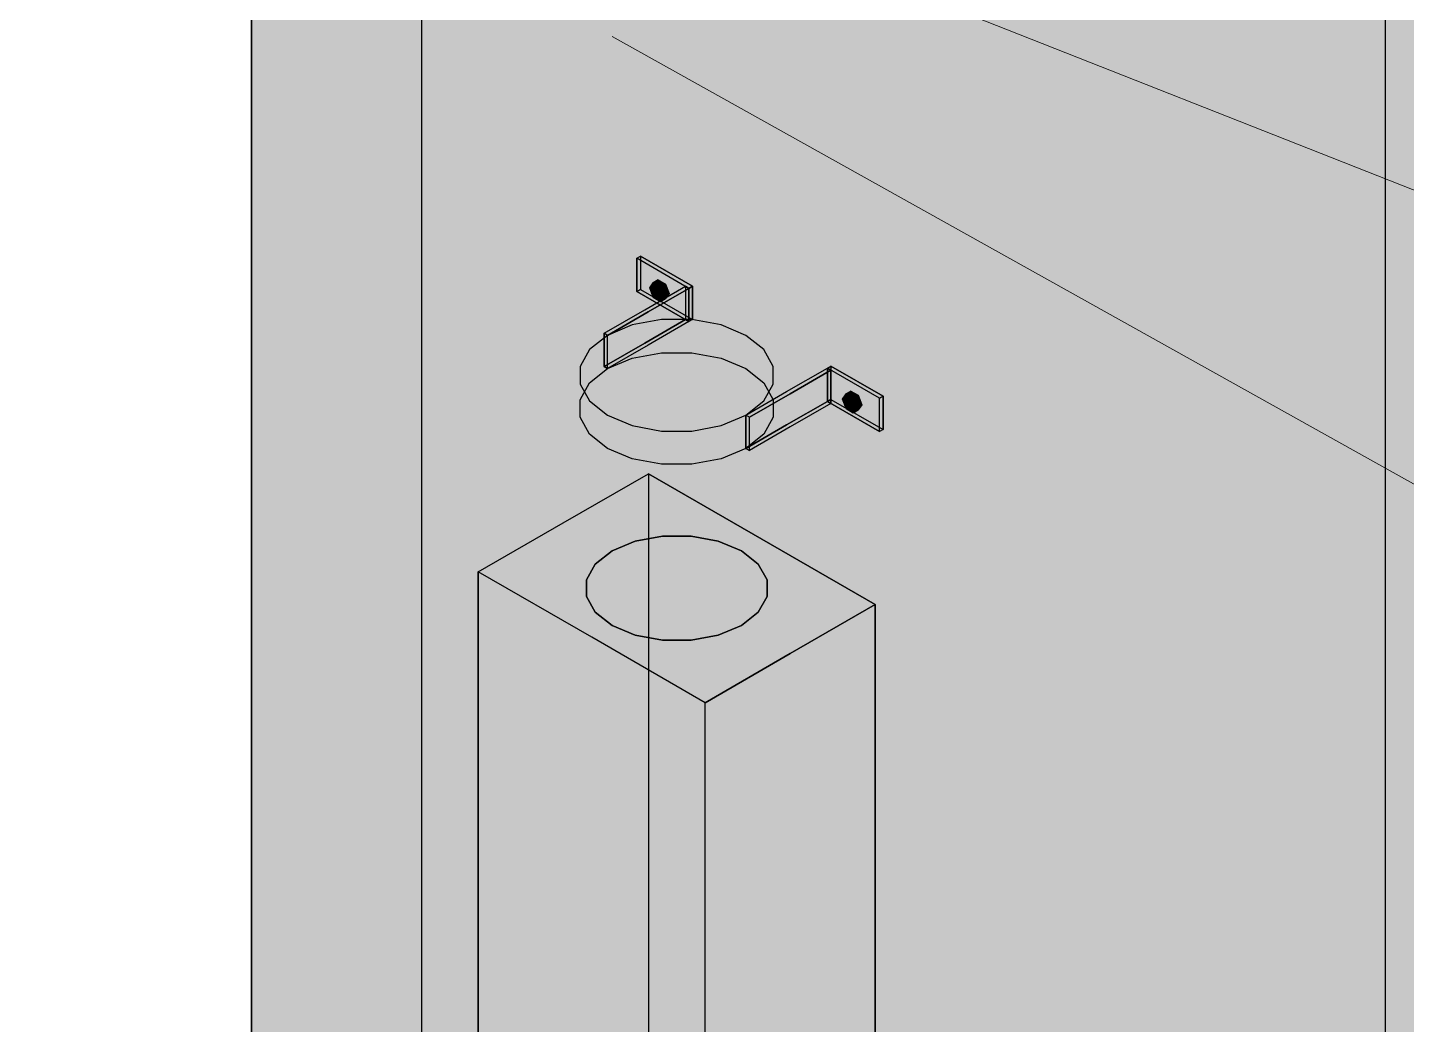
# Model space of a CAD drawing. Header units: metres. Extents: x 0 to 24.2, y -20 to 5.6.
# Drawn here: x 12.664 to 13.717, y -16.071 to -15.309 of the extents above; entities that cross this region are included whole.
import ezdxf

# ---------------------------------------------------------------- set-up
doc = ezdxf.new("R2010")
doc.units = ezdxf.units.M
doc.header["$LTSCALE"] = 0.25
doc.layers.add('ISO-ARISTAS', color=8, linetype='CONTINUOUS')
doc.layers.add('ISO-CONCRETO-SUP', color=254, linetype='CONTINUOUS', true_color=0xe8e8e8)
doc.layers.add('LLAMADAS', color=30, linetype='CONTINUOUS', lineweight=18)

msp = doc.modelspace()

# ---------------------------------------------------------------- linework, layer by layer
at = {"layer": 'ISO-ARISTAS', "color": 250}
for p, q in [((12.9652, -15.2), (12.9652, -15.45)), ((12.9652, -15.2), (12.9652, -15.45)), ((12.8353, -15.525), (12.8353, -15.275)), ((12.8353, -15.275), (12.8353, -15.525)), ((13.7013, -15.525), (13.7013, -15.275)), ((13.7013, -15.525), (13.7013, -15.275)), ((12.9652, -15.45), (12.9652, -15.7)), ((12.9652, -15.45), (12.9652, -15.7)), ((13.1296, -15.4854), (13.1323, -15.4838)), ((13.1296, -15.4854), (13.1323, -15.4838)), ((13.1296, -15.5108), (13.1296, -15.4854)), ((13.1694, -15.5084), (13.1296, -15.4854)), ((13.1296, -15.4854), (13.1296, -15.5108)), ((13.1694, -15.5084), (13.1296, -15.4854)), ((13.1323, -15.4838), (13.1323, -15.5092)), ((13.1722, -15.5068), (13.1323, -15.4838)), ((13.1323, -15.4838), (13.1323, -15.5092)), ((13.1323, -15.4838), (13.1722, -15.5068)), ((13.1323, -15.5092), (13.1296, -15.5108)), ((13.1296, -15.5108), (13.1323, -15.5092)), ((13.1694, -15.5338), (13.1296, -15.5108)), ((13.1296, -15.5108), (13.1694, -15.5338)), ((13.1323, -15.5092), (13.1722, -15.5322)), ((13.1323, -15.5092), (13.1722, -15.5322)), ((13.1356, -15.5248), (13.1667, -15.5068)), ((13.1356, -15.5248), (13.1667, -15.5068)), ((13.1383, -15.5263), (13.1694, -15.5084)), ((13.1694, -15.5084), (13.1383, -15.5263)), ((13.1421, -15.5041), (13.1394, -15.508)), ((13.1394, -15.508), (13.1421, -15.5041)), ((13.1431, -15.5059), (13.1394, -15.508)), ((13.1394, -15.508), (13.1431, -15.5059)), ((13.1394, -15.508), (13.1421, -15.5152)), ((13.1421, -15.5152), (13.1394, -15.508)), ((13.1459, -15.5019), (13.1421, -15.5041)), ((13.1421, -15.5041), (13.1459, -15.5019)), ((13.1421, -15.5041), (13.1477, -15.5073)), ((13.1477, -15.5073), (13.1421, -15.5041)), ((13.1431, -15.5059), (13.1459, -15.5019)), ((13.1431, -15.5059), (13.1459, -15.5019)), ((13.1459, -15.513), (13.1431, -15.5059)), ((13.1459, -15.513), (13.1431, -15.5059)), ((13.1459, -15.5019), (13.1514, -15.5051)), ((13.1459, -15.5019), (13.1514, -15.5051)), ((13.1514, -15.5051), (13.1477, -15.5073)), ((13.1477, -15.5073), (13.1514, -15.5051)), ((13.1477, -15.5073), (13.1505, -15.5144)), ((13.1505, -15.5144), (13.1477, -15.5073)), ((13.1514, -15.5051), (13.1542, -15.5123)), ((13.1514, -15.5051), (13.1542, -15.5123)), ((13.1694, -15.5084), (13.1667, -15.5068)), ((13.1667, -15.5068), (13.1667, -15.5322)), ((13.1667, -15.5068), (13.1667, -15.5322)), ((13.1667, -15.5068), (13.1694, -15.5084)), ((13.1722, -15.5068), (13.1694, -15.5084)), ((13.1694, -15.5084), (13.1722, -15.5068)), ((13.1694, -15.5338), (13.1694, -15.5084)), ((13.1694, -15.5338), (13.1694, -15.5084)), ((13.1694, -15.5338), (13.1694, -15.5084)), ((13.1694, -15.5084), (13.1694, -15.5338)), ((13.1722, -15.5322), (13.1722, -15.5068)), ((13.1722, -15.5068), (13.1722, -15.5322)), ((13.1421, -15.5152), (13.1459, -15.513)), ((13.1459, -15.513), (13.1421, -15.5152)), ((13.1421, -15.5152), (13.1477, -15.5184)), ((13.1477, -15.5184), (13.1421, -15.5152)), ((13.1514, -15.5162), (13.1459, -15.513)), ((13.1514, -15.5162), (13.1459, -15.513)), ((13.1477, -15.5184), (13.1505, -15.5144)), ((13.1505, -15.5144), (13.1477, -15.5184)), ((13.1477, -15.5184), (13.1514, -15.5162)), ((13.1514, -15.5162), (13.1477, -15.5184)), ((13.1505, -15.5144), (13.1542, -15.5123)), ((13.1542, -15.5123), (13.1505, -15.5144)), ((13.1542, -15.5123), (13.1514, -15.5162)), ((13.1542, -15.5123), (13.1514, -15.5162)), ((12.8353, -15.775), (12.8353, -15.525)), ((12.8353, -15.525), (12.8353, -15.775)), ((13.1045, -15.5427), (13.1356, -15.5248)), ((13.1045, -15.5427), (13.1356, -15.5248)), ((13.1072, -15.5443), (13.1383, -15.5263)), ((13.1383, -15.5263), (13.1072, -15.5443)), ((13.1484, -15.5322), (13.1261, -15.5364)), ((13.1356, -15.5502), (13.1667, -15.5322)), ((13.1667, -15.5322), (13.1356, -15.5502)), ((13.1717, -15.5322), (13.1484, -15.5322)), ((13.1667, -15.5322), (13.1694, -15.5338)), ((13.1667, -15.5322), (13.1694, -15.5338)), ((13.1722, -15.5322), (13.1694, -15.5338)), ((13.1722, -15.5322), (13.1694, -15.5338)), ((13.194, -15.5364), (13.1717, -15.5322)), ((13.7013, -15.775), (13.7013, -15.525)), ((13.7013, -15.775), (13.7013, -15.525)), ((13.1045, -15.5681), (13.1045, -15.5427)), ((13.1072, -15.5443), (13.1045, -15.5427)), ((13.1072, -15.5443), (13.1045, -15.5427)), ((13.1045, -15.5427), (13.1045, -15.5681)), ((13.1261, -15.5364), (13.1072, -15.5443)), ((13.1694, -15.5338), (13.1383, -15.5517)), ((13.1694, -15.5338), (13.1383, -15.5517)), ((13.2129, -15.5443), (13.194, -15.5364)), ((13.1072, -15.5443), (13.0935, -15.5552)), ((13.1045, -15.5681), (13.1356, -15.5502)), ((13.1356, -15.5502), (13.1045, -15.5681)), ((13.1072, -15.5697), (13.1072, -15.5443)), ((13.1072, -15.5697), (13.1072, -15.5443)), ((13.1383, -15.5517), (13.1072, -15.5697)), ((13.1383, -15.5517), (13.1072, -15.5697)), ((13.2266, -15.5552), (13.2129, -15.5443)), ((13.0935, -15.5552), (13.0863, -15.5681)), ((13.1072, -15.5697), (13.1261, -15.5618)), ((13.1261, -15.5618), (13.1484, -15.5576)), ((13.1484, -15.5576), (13.1717, -15.5576)), ((13.1717, -15.5576), (13.194, -15.5618)), ((13.194, -15.5618), (13.2129, -15.5697)), ((13.2338, -15.5681), (13.2266, -15.5552)), ((13.0863, -15.5681), (13.0863, -15.5815)), ((13.0935, -15.5806), (13.1072, -15.5697)), ((13.1072, -15.5697), (13.1045, -15.5681)), ((13.1045, -15.5681), (13.1072, -15.5697)), ((13.2129, -15.5697), (13.2266, -15.5806)), ((13.2338, -15.5815), (13.2338, -15.5681)), ((13.244, -15.5873), (13.2751, -15.5694)), ((13.244, -15.5873), (13.2751, -15.5694)), ((13.2467, -15.5889), (13.2778, -15.571)), ((13.2778, -15.571), (13.2467, -15.5889)), ((13.2751, -15.5694), (13.2778, -15.5678)), ((13.2751, -15.5694), (13.2778, -15.5678)), ((13.2751, -15.5948), (13.2751, -15.5694)), ((13.2778, -15.571), (13.2751, -15.5694)), ((13.2751, -15.5694), (13.2751, -15.5948)), ((13.2751, -15.5694), (13.2751, -15.5948)), ((13.3149, -15.5924), (13.2751, -15.5694)), ((13.2751, -15.5694), (13.2751, -15.5948)), ((13.2751, -15.5694), (13.2778, -15.571)), ((13.3149, -15.5924), (13.2751, -15.5694)), ((13.2778, -15.5678), (13.2778, -15.5932)), ((13.3177, -15.5908), (13.2778, -15.5678)), ((13.2778, -15.5678), (13.2778, -15.5932)), ((13.2778, -15.5678), (13.3177, -15.5908)), ((13.2778, -15.5964), (13.2778, -15.571)), ((13.2778, -15.571), (13.2778, -15.5964)), ((13.0863, -15.5935), (13.0935, -15.5806)), ((13.0863, -15.5815), (13.0935, -15.5944)), ((13.2266, -15.5806), (13.2338, -15.5935)), ((13.2266, -15.5944), (13.2338, -15.5815)), ((13.0863, -15.6069), (13.0863, -15.5935)), ((13.0935, -15.5944), (13.1072, -15.6053)), ((13.2129, -15.6053), (13.244, -15.5873)), ((13.2129, -15.6053), (13.244, -15.5873)), ((13.2129, -15.6053), (13.2266, -15.5944)), ((13.2156, -15.6069), (13.2467, -15.5889)), ((13.2467, -15.5889), (13.2156, -15.6069)), ((13.2338, -15.5935), (13.2338, -15.6069)), ((13.244, -15.6127), (13.2751, -15.5948)), ((13.2751, -15.5948), (13.244, -15.6127)), ((13.2778, -15.5964), (13.2467, -15.6143)), ((13.2778, -15.5964), (13.2467, -15.6143)), ((13.2778, -15.5932), (13.2751, -15.5948)), ((13.2751, -15.5948), (13.2778, -15.5932)), ((13.2751, -15.5948), (13.2778, -15.5964)), ((13.2751, -15.5948), (13.2778, -15.5964)), ((13.3149, -15.6178), (13.2751, -15.5948)), ((13.2751, -15.5948), (13.3149, -15.6178)), ((13.2778, -15.5932), (13.3177, -15.6162)), ((13.2778, -15.5932), (13.3177, -15.6162)), ((13.2894, -15.5891), (13.2866, -15.593)), ((13.2866, -15.593), (13.2894, -15.5891)), ((13.2903, -15.5909), (13.2866, -15.593)), ((13.2866, -15.593), (13.2903, -15.5909)), ((13.2866, -15.593), (13.2894, -15.6002)), ((13.2894, -15.6002), (13.2866, -15.593)), ((13.2931, -15.5869), (13.2894, -15.5891)), ((13.2894, -15.5891), (13.2931, -15.5869)), ((13.2894, -15.5891), (13.2949, -15.5923)), ((13.2949, -15.5923), (13.2894, -15.5891)), ((13.2903, -15.5909), (13.2931, -15.5869)), ((13.2903, -15.5909), (13.2931, -15.5869)), ((13.2931, -15.598), (13.2903, -15.5909)), ((13.2931, -15.598), (13.2903, -15.5909)), ((13.2931, -15.5869), (13.2986, -15.5901)), ((13.2931, -15.5869), (13.2986, -15.5901)), ((13.2986, -15.5901), (13.2949, -15.5923)), ((13.2949, -15.5923), (13.2986, -15.5901)), ((13.2949, -15.5923), (13.2977, -15.5994)), ((13.2977, -15.5994), (13.2949, -15.5923)), ((13.2986, -15.5901), (13.3014, -15.5973)), ((13.2986, -15.5901), (13.3014, -15.5973)), ((13.3177, -15.5908), (13.3149, -15.5924)), ((13.3149, -15.5924), (13.3177, -15.5908)), ((13.3149, -15.6178), (13.3149, -15.5924)), ((13.3149, -15.6178), (13.3149, -15.5924)), ((13.3177, -15.6162), (13.3177, -15.5908)), ((13.3177, -15.5908), (13.3177, -15.6162)), ((13.0935, -15.6198), (13.0863, -15.6069)), ((13.1072, -15.6053), (13.1261, -15.6132)), ((13.194, -15.6132), (13.2129, -15.6053)), ((13.2129, -15.6307), (13.2129, -15.6053)), ((13.2156, -15.6069), (13.2129, -15.6053)), ((13.2156, -15.6069), (13.2129, -15.6053)), ((13.2129, -15.6053), (13.2129, -15.6307)), ((13.2156, -15.6323), (13.2156, -15.6069)), ((13.2156, -15.6323), (13.2156, -15.6069)), ((13.2338, -15.6069), (13.2266, -15.6198)), ((13.2894, -15.6002), (13.2931, -15.598)), ((13.2931, -15.598), (13.2894, -15.6002)), ((13.2894, -15.6002), (13.2949, -15.6034)), ((13.2949, -15.6034), (13.2894, -15.6002)), ((13.2986, -15.6012), (13.2931, -15.598)), ((13.2986, -15.6012), (13.2931, -15.598)), ((13.2949, -15.6034), (13.2977, -15.5994)), ((13.2977, -15.5994), (13.2949, -15.6034)), ((13.2949, -15.6034), (13.2986, -15.6012)), ((13.2986, -15.6012), (13.2949, -15.6034)), ((13.2977, -15.5994), (13.3014, -15.5973)), ((13.3014, -15.5973), (13.2977, -15.5994)), ((13.3014, -15.5973), (13.2986, -15.6012)), ((13.3014, -15.5973), (13.2986, -15.6012)), ((13.1261, -15.6132), (13.1484, -15.6174)), ((13.1484, -15.6174), (13.1717, -15.6174)), ((13.1717, -15.6174), (13.194, -15.6132)), ((13.2129, -15.6307), (13.244, -15.6127)), ((13.244, -15.6127), (13.2129, -15.6307)), ((13.2467, -15.6143), (13.2156, -15.6323)), ((13.2467, -15.6143), (13.2156, -15.6323)), ((13.3177, -15.6162), (13.3149, -15.6178)), ((13.3177, -15.6162), (13.3149, -15.6178)), ((13.1072, -15.6307), (13.0935, -15.6198)), ((13.2266, -15.6198), (13.2129, -15.6307)), ((13.1261, -15.6386), (13.1072, -15.6307)), ((13.1484, -15.6428), (13.1261, -15.6386)), ((13.194, -15.6386), (13.1717, -15.6428)), ((13.2129, -15.6307), (13.194, -15.6386)), ((13.2156, -15.6323), (13.2129, -15.6307)), ((13.2129, -15.6307), (13.2156, -15.6323)), ((13.1717, -15.6428), (13.1484, -15.6428)), ((13.0734, -15.6875), (13.1384, -15.65)), ((13.0734, -15.6875), (13.1384, -15.65)), ((13.1384, -15.65), (13.1384, -15.7682)), ((13.225, -15.7), (13.1384, -15.65)), ((13.1384, -15.65), (13.1384, -15.7682)), ((13.1384, -15.65), (13.225, -15.7)), ((13.0085, -15.725), (13.0734, -15.6875)), ((13.0085, -15.725), (13.0734, -15.6875)), ((12.9652, -15.7), (12.9652, -15.95)), ((12.9652, -15.7), (12.9652, -15.95)), ((13.1284, -15.7016), (13.1107, -15.709)), ((13.1284, -15.7016), (13.1107, -15.709)), ((13.1284, -15.7016), (13.1107, -15.709)), ((13.1107, -15.709), (13.1284, -15.7016)), ((13.1491, -15.6977), (13.1284, -15.7016)), ((13.1491, -15.6977), (13.1284, -15.7016)), ((13.1491, -15.6977), (13.1284, -15.7016)), ((13.1284, -15.7016), (13.1491, -15.6977)), ((13.171, -15.6977), (13.1491, -15.6977)), ((13.171, -15.6977), (13.1491, -15.6977)), ((13.171, -15.6977), (13.1491, -15.6977)), ((13.1491, -15.6977), (13.171, -15.6977)), ((13.1917, -15.7016), (13.171, -15.6977)), ((13.1917, -15.7016), (13.171, -15.6977)), ((13.1917, -15.7016), (13.171, -15.6977)), ((13.171, -15.6977), (13.1917, -15.7016)), ((13.2094, -15.709), (13.1917, -15.7016)), ((13.2094, -15.709), (13.1917, -15.7016)), ((13.2094, -15.709), (13.1917, -15.7016)), ((13.1917, -15.7016), (13.2094, -15.709)), ((13.3116, -15.75), (13.225, -15.7)), ((13.225, -15.7), (13.3116, -15.75)), ((13.1107, -15.709), (13.0978, -15.7192)), ((13.1107, -15.709), (13.0978, -15.7192)), ((13.1107, -15.709), (13.0978, -15.7192)), ((13.0978, -15.7192), (13.1107, -15.709)), ((13.2222, -15.7192), (13.2094, -15.709)), ((13.2222, -15.7192), (13.2094, -15.709)), ((13.2222, -15.7192), (13.2094, -15.709)), ((13.2094, -15.709), (13.2222, -15.7192)), ((13.0978, -15.7192), (13.0911, -15.7312)), ((13.0978, -15.7192), (13.0911, -15.7312)), ((13.0978, -15.7192), (13.0911, -15.7312)), ((13.0911, -15.7312), (13.0978, -15.7192)), ((13.229, -15.7312), (13.2222, -15.7192)), ((13.229, -15.7312), (13.2222, -15.7192)), ((13.229, -15.7312), (13.2222, -15.7192)), ((13.2222, -15.7192), (13.229, -15.7312)), ((13.0085, -15.8432), (13.0085, -15.725)), ((13.0951, -15.775), (13.0085, -15.725)), ((13.0085, -15.725), (13.0085, -15.8432)), ((13.0951, -15.775), (13.0085, -15.725)), ((13.0911, -15.7312), (13.0911, -15.7438)), ((13.0911, -15.7312), (13.0911, -15.7438)), ((13.0911, -15.7312), (13.0911, -15.7438)), ((13.0911, -15.7438), (13.0911, -15.7312)), ((13.229, -15.7438), (13.229, -15.7312)), ((13.229, -15.7438), (13.229, -15.7312)), ((13.229, -15.7438), (13.229, -15.7312)), ((13.229, -15.7312), (13.229, -15.7438)), ((13.0911, -15.7438), (13.0978, -15.7558)), ((13.0911, -15.7438), (13.0978, -15.7558)), ((13.0911, -15.7438), (13.0978, -15.7558)), ((13.0978, -15.7558), (13.0911, -15.7438)), ((13.2222, -15.7558), (13.229, -15.7438)), ((13.2222, -15.7558), (13.229, -15.7438)), ((13.2222, -15.7558), (13.229, -15.7438)), ((13.229, -15.7438), (13.2222, -15.7558)), ((13.2467, -15.7875), (13.3116, -15.75)), ((13.3116, -15.75), (13.2467, -15.7875)), ((13.3116, -15.8682), (13.3116, -15.75)), ((13.3116, -15.75), (13.3116, -15.8682)), ((13.0978, -15.7558), (13.1107, -15.766)), ((13.0978, -15.7558), (13.1107, -15.766)), ((13.0978, -15.7558), (13.1107, -15.766)), ((13.1107, -15.766), (13.0978, -15.7558)), ((13.2094, -15.766), (13.2222, -15.7558)), ((13.2094, -15.766), (13.2222, -15.7558)), ((13.2094, -15.766), (13.2222, -15.7558)), ((13.2222, -15.7558), (13.2094, -15.766)), ((12.8353, -16.025), (12.8353, -15.775)), ((12.8353, -15.775), (12.8353, -16.025)), ((13.1817, -15.825), (13.0951, -15.775)), ((13.1817, -15.825), (13.0951, -15.775)), ((13.1107, -15.766), (13.1284, -15.7734)), ((13.1107, -15.766), (13.1284, -15.7734)), ((13.1107, -15.766), (13.1284, -15.7734)), ((13.1284, -15.7734), (13.1107, -15.766)), ((13.1284, -15.7734), (13.1491, -15.7773)), ((13.1284, -15.7734), (13.1491, -15.7773)), ((13.1284, -15.7734), (13.1491, -15.7773)), ((13.1491, -15.7773), (13.1284, -15.7734)), ((13.1384, -15.7682), (13.1384, -15.8864)), ((13.1384, -15.7682), (13.1384, -15.8864)), ((13.171, -15.7773), (13.1917, -15.7734)), ((13.171, -15.7773), (13.1917, -15.7734)), ((13.171, -15.7773), (13.1917, -15.7734)), ((13.1917, -15.7734), (13.171, -15.7773)), ((13.1917, -15.7734), (13.2094, -15.766)), ((13.1917, -15.7734), (13.2094, -15.766)), ((13.1917, -15.7734), (13.2094, -15.766)), ((13.2094, -15.766), (13.1917, -15.7734)), ((13.7013, -16.025), (13.7013, -15.775)), ((13.7013, -16.025), (13.7013, -15.775)), ((13.1491, -15.7773), (13.171, -15.7773)), ((13.1491, -15.7773), (13.171, -15.7773)), ((13.1491, -15.7773), (13.171, -15.7773)), ((13.171, -15.7773), (13.1491, -15.7773)), ((13.1817, -15.825), (13.2467, -15.7875)), ((13.2467, -15.7875), (13.1817, -15.825)), ((13.1817, -15.9432), (13.1817, -15.825)), ((13.1817, -15.9432), (13.1817, -15.825)), ((13.0085, -15.9614), (13.0085, -15.8432)), ((13.0085, -15.8432), (13.0085, -15.9614)), ((13.3116, -15.9864), (13.3116, -15.8682)), ((13.3116, -15.8682), (13.3116, -15.9864)), ((13.1384, -15.8864), (13.1384, -16.0045)), ((13.1384, -15.8864), (13.1384, -16.0045)), ((13.1817, -16.0614), (13.1817, -15.9432)), ((13.1817, -16.0614), (13.1817, -15.9432)), ((12.9652, -15.95), (12.9652, -16.2)), ((12.9652, -15.95), (12.9652, -16.2)), ((13.0085, -16.0795), (13.0085, -15.9614)), ((13.0085, -15.9614), (13.0085, -16.0795)), ((13.3116, -16.1045), (13.3116, -15.9864)), ((13.3116, -15.9864), (13.3116, -16.1045)), ((13.1384, -16.0045), (13.1384, -16.1227)), ((13.1384, -16.0045), (13.1384, -16.1227)), ((12.8353, -16.275), (12.8353, -16.025)), ((12.8353, -16.025), (12.8353, -16.275)), ((13.7013, -16.275), (13.7013, -16.025)), ((13.7013, -16.275), (13.7013, -16.025)), ((13.1817, -16.1795), (13.1817, -16.0614)), ((13.1817, -16.1795), (13.1817, -16.0614))]:
    msp.add_line(p, q, dxfattribs=at)
at = {"layer": 'ISO-CONCRETO-SUP', "true_color": 0xbcb7ad}
for points in [[(12.9652, -15.2), (13.1817, -15.325), (12.9652, -14.95), (13.1817, -15.075)], [(13.3982, -15.2), (13.6147, -15.325), (13.3982, -14.95), (13.6147, -15.075)], [(12.8353, -15.275), (13.0518, -15.4), (12.8353, -15.025), (13.0518, -15.15)], [(13.2683, -15.275), (13.4848, -15.4), (13.2683, -15.025), (13.4848, -15.15)], [(13.1817, -15.325), (13.3982, -15.45), (13.1817, -15.075), (13.3982, -15.2)], [(13.6147, -15.325), (13.8312, -15.45), (13.6147, -15.075), (13.8312, -15.2)], [(13.0518, -15.4), (13.2683, -15.525), (13.0518, -15.15), (13.2683, -15.275)], [(13.4848, -15.4), (13.7013, -15.525), (13.4848, -15.15), (13.7013, -15.275)], [(12.9652, -15.45), (13.1817, -15.575), (12.9652, -15.2), (13.1817, -15.325)], [(13.3982, -15.45), (13.6147, -15.575), (13.3982, -15.2), (13.6147, -15.325)], [(12.8353, -15.525), (13.0518, -15.65), (12.8353, -15.275), (13.0518, -15.4)], [(13.2683, -15.525), (13.4848, -15.65), (13.2683, -15.275), (13.4848, -15.4)], [(13.1817, -15.575), (13.3982, -15.7), (13.1817, -15.325), (13.3982, -15.45)], [(13.6147, -15.575), (13.8312, -15.7), (13.6147, -15.325), (13.8312, -15.45)], [(13.0518, -15.65), (13.2683, -15.775), (13.0518, -15.4), (13.2683, -15.525)], [(13.4848, -15.65), (13.7013, -15.775), (13.4848, -15.4), (13.7013, -15.525)], [(12.9652, -15.7), (13.1817, -15.825), (12.9652, -15.45), (13.1817, -15.575)], [(13.3982, -15.7), (13.6147, -15.825), (13.3982, -15.45), (13.6147, -15.575)], [(12.8353, -15.775), (13.0518, -15.9), (12.8353, -15.525), (13.0518, -15.65)], [(13.2683, -15.775), (13.4848, -15.9), (13.2683, -15.525), (13.4848, -15.65)], [(13.1817, -15.825), (13.3982, -15.95), (13.1817, -15.575), (13.3982, -15.7)], [(13.6147, -15.825), (13.8312, -15.95), (13.6147, -15.575), (13.8312, -15.7)], [(13.0518, -15.9), (13.2683, -16.025), (13.0518, -15.65), (13.2683, -15.775)], [(13.4848, -15.9), (13.7013, -16.025), (13.4848, -15.65), (13.7013, -15.775)], [(12.9652, -15.95), (13.1817, -16.075), (12.9652, -15.7), (13.1817, -15.825)], [(13.3982, -15.95), (13.6147, -16.075), (13.3982, -15.7), (13.6147, -15.825)], [(12.8353, -16.025), (13.0518, -16.15), (12.8353, -15.775), (13.0518, -15.9)], [(13.2683, -16.025), (13.4848, -16.15), (13.2683, -15.775), (13.4848, -15.9)], [(13.1817, -16.075), (13.3982, -16.2), (13.1817, -15.825), (13.3982, -15.95)], [(13.6147, -16.075), (13.8312, -16.2), (13.6147, -15.825), (13.8312, -15.95)], [(13.0518, -16.15), (13.2683, -16.275), (13.0518, -15.9), (13.2683, -16.025)], [(13.4848, -16.15), (13.7013, -16.275), (13.4848, -15.9), (13.7013, -16.025)], [(12.9652, -16.2), (13.1817, -16.325), (12.9652, -15.95), (13.1817, -16.075)], [(13.3982, -16.2), (13.6147, -16.325), (13.3982, -15.95), (13.6147, -16.075)], [(12.8353, -16.275), (13.0518, -16.4), (12.8353, -16.025), (13.0518, -16.15)], [(13.2683, -16.275), (13.4848, -16.4), (13.2683, -16.025), (13.4848, -16.15)]]:
    msp.add_solid(points, dxfattribs=at)
at = {"layer": 'ISO-CONCRETO-SUP', "true_color": 0xa8a49b}
for points in [[(12.9652, -15.45), (12.8353, -15.525), (12.9652, -15.2), (12.8353, -15.275)], [(13.8312, -15.45), (13.7013, -15.525), (13.8312, -15.2), (13.7013, -15.275)], [(12.9652, -15.7), (12.8353, -15.775), (12.9652, -15.45), (12.8353, -15.525)], [(13.8312, -15.7), (13.7013, -15.775), (13.8312, -15.45), (13.7013, -15.525)], [(12.9652, -15.95), (12.8353, -16.025), (12.9652, -15.7), (12.8353, -15.775)], [(13.8312, -15.95), (13.7013, -16.025), (13.8312, -15.7), (13.7013, -15.775)], [(12.9652, -16.2), (12.8353, -16.275), (12.9652, -15.95), (12.8353, -16.025)], [(13.8312, -16.2), (13.7013, -16.275), (13.8312, -15.95), (13.7013, -16.025)]]:
    msp.add_solid(points, dxfattribs=at)
at = {"layer": 'ISO-CONCRETO-SUP', "true_color": 0x88a2bb}
for points in [[(13.1284, -15.2266), (13.1107, -15.234), (13.1284, -15.3216), (13.1107, -15.329)], [(13.1917, -15.2984), (13.2094, -15.291), (13.1917, -15.3934), (13.2094, -15.386)], [(13.1284, -15.3216), (13.1107, -15.329), (13.1284, -15.4166), (13.1107, -15.424)], [(13.1917, -15.3934), (13.2094, -15.386), (13.1917, -15.4884), (13.2094, -15.481)], [(13.1284, -15.4166), (13.1107, -15.424), (13.1284, -15.5116), (13.1107, -15.519)], [(13.1917, -15.4884), (13.2094, -15.481), (13.1917, -15.5834), (13.2094, -15.576)], [(13.1284, -15.5116), (13.1107, -15.519), (13.1284, -15.6066), (13.1107, -15.614)], [(13.1917, -15.5834), (13.2094, -15.576), (13.1917, -15.6784), (13.2094, -15.671)], [(13.1284, -15.6066), (13.1107, -15.614), (13.1284, -15.7016), (13.1107, -15.709)], [(13.1917, -15.6784), (13.2094, -15.671), (13.1917, -15.7734), (13.2094, -15.766)], [(13.1284, -15.7016), (13.1107, -15.709), (13.1284, -15.798), (13.1107, -15.8054)], [(13.1917, -15.7734), (13.2094, -15.766), (13.1917, -15.8698), (13.2094, -15.8624)], [(13.1284, -15.798), (13.1107, -15.8054), (13.1284, -15.8944), (13.1107, -15.9019)], [(13.1917, -15.8698), (13.2094, -15.8624), (13.1917, -15.9663), (13.2094, -15.9589)], [(13.1284, -15.8944), (13.1107, -15.9019), (13.1284, -15.9909), (13.1107, -15.9983)], [(13.1917, -15.9663), (13.2094, -15.9589), (13.1917, -16.0627), (13.2094, -16.0553)], [(13.1284, -15.9909), (13.1107, -15.9983), (13.1284, -16.0873), (13.1107, -16.0947)], [(13.1917, -16.0627), (13.2094, -16.0553), (13.1917, -16.1591), (13.2094, -16.1517)]]:
    msp.add_solid(points, dxfattribs=at)
at = {"layer": 'ISO-CONCRETO-SUP', "true_color": 0x92aec8}
for points in [[(13.1491, -15.2227), (13.1284, -15.2266), (13.1491, -15.3177), (13.1284, -15.3216)], [(13.171, -15.3023), (13.1917, -15.2984), (13.171, -15.3973), (13.1917, -15.3934)], [(13.1491, -15.3177), (13.1284, -15.3216), (13.1491, -15.4127), (13.1284, -15.4166)], [(13.171, -15.3973), (13.1917, -15.3934), (13.171, -15.4923), (13.1917, -15.4884)], [(13.1491, -15.4127), (13.1284, -15.4166), (13.1491, -15.5077), (13.1284, -15.5116)], [(13.171, -15.4923), (13.1917, -15.4884), (13.171, -15.5873), (13.1917, -15.5834)], [(13.1491, -15.5077), (13.1284, -15.5116), (13.1491, -15.6027), (13.1284, -15.6066)], [(13.171, -15.5873), (13.1917, -15.5834), (13.171, -15.6823), (13.1917, -15.6784)], [(13.1491, -15.6027), (13.1284, -15.6066), (13.1491, -15.6977), (13.1284, -15.7016)], [(13.171, -15.6823), (13.1917, -15.6784), (13.171, -15.7773), (13.1917, -15.7734)], [(13.1491, -15.6977), (13.1284, -15.7016), (13.1491, -15.7941), (13.1284, -15.798)], [(13.171, -15.7773), (13.1917, -15.7734), (13.171, -15.8737), (13.1917, -15.8698)], [(13.1491, -15.7941), (13.1284, -15.798), (13.1491, -15.8905), (13.1284, -15.8944)], [(13.171, -15.8737), (13.1917, -15.8698), (13.171, -15.9702), (13.1917, -15.9663)], [(13.1491, -15.8905), (13.1284, -15.8944), (13.1491, -15.987), (13.1284, -15.9909)], [(13.171, -15.9702), (13.1917, -15.9663), (13.171, -16.0666), (13.1917, -16.0627)], [(13.1491, -15.987), (13.1284, -15.9909), (13.1491, -16.0834), (13.1284, -16.0873)], [(13.171, -16.0666), (13.1917, -16.0627), (13.171, -16.163), (13.1917, -16.1591)]]:
    msp.add_solid(points, dxfattribs=at)
at = {"layer": 'ISO-CONCRETO-SUP', "true_color": 0x98b5d0}
for points in [[(13.171, -15.2227), (13.1491, -15.2227), (13.171, -15.3177), (13.1491, -15.3177)], [(13.1491, -15.3023), (13.171, -15.3023), (13.1491, -15.3973), (13.171, -15.3973)], [(13.171, -15.3177), (13.1491, -15.3177), (13.171, -15.4127), (13.1491, -15.4127)], [(13.1491, -15.3973), (13.171, -15.3973), (13.1491, -15.4923), (13.171, -15.4923)], [(13.171, -15.4127), (13.1491, -15.4127), (13.171, -15.5077), (13.1491, -15.5077)], [(13.1491, -15.4923), (13.171, -15.4923), (13.1491, -15.5873), (13.171, -15.5873)], [(13.171, -15.5077), (13.1491, -15.5077), (13.171, -15.6027), (13.1491, -15.6027)], [(13.1491, -15.5873), (13.171, -15.5873), (13.1491, -15.6823), (13.171, -15.6823)], [(13.171, -15.6027), (13.1491, -15.6027), (13.171, -15.6977), (13.1491, -15.6977)], [(13.1491, -15.6823), (13.171, -15.6823), (13.1491, -15.7773), (13.171, -15.7773)], [(13.171, -15.6977), (13.1491, -15.6977), (13.171, -15.7941), (13.1491, -15.7941)], [(13.1491, -15.7773), (13.171, -15.7773), (13.1491, -15.8737), (13.171, -15.8737)], [(13.171, -15.7941), (13.1491, -15.7941), (13.171, -15.8905), (13.1491, -15.8905)], [(13.1491, -15.8737), (13.171, -15.8737), (13.1491, -15.9702), (13.171, -15.9702)], [(13.171, -15.8905), (13.1491, -15.8905), (13.171, -15.987), (13.1491, -15.987)], [(13.1491, -15.9702), (13.171, -15.9702), (13.1491, -16.0666), (13.171, -16.0666)], [(13.171, -15.987), (13.1491, -15.987), (13.171, -16.0834), (13.1491, -16.0834)], [(13.1491, -16.0666), (13.171, -16.0666), (13.1491, -16.163), (13.171, -16.163)]]:
    msp.add_solid(points, dxfattribs=at)
at = {"layer": 'ISO-CONCRETO-SUP', "true_color": 0x99b6d1}
for points in [[(13.1917, -15.2266), (13.171, -15.2227), (13.1917, -15.3216), (13.171, -15.3177)], [(13.1284, -15.2984), (13.1491, -15.3023), (13.1284, -15.3934), (13.1491, -15.3973)], [(13.1917, -15.3216), (13.171, -15.3177), (13.1917, -15.4166), (13.171, -15.4127)], [(13.1284, -15.3934), (13.1491, -15.3973), (13.1284, -15.4884), (13.1491, -15.4923)], [(13.1917, -15.4166), (13.171, -15.4127), (13.1917, -15.5116), (13.171, -15.5077)], [(13.1284, -15.4884), (13.1491, -15.4923), (13.1284, -15.5834), (13.1491, -15.5873)], [(13.1917, -15.5116), (13.171, -15.5077), (13.1917, -15.6066), (13.171, -15.6027)], [(13.1284, -15.5834), (13.1491, -15.5873), (13.1284, -15.6784), (13.1491, -15.6823)], [(13.1917, -15.6066), (13.171, -15.6027), (13.1917, -15.7016), (13.171, -15.6977)], [(13.1284, -15.6784), (13.1491, -15.6823), (13.1284, -15.7734), (13.1491, -15.7773)], [(13.1917, -15.7016), (13.171, -15.6977), (13.1917, -15.798), (13.171, -15.7941)], [(13.1284, -15.7734), (13.1491, -15.7773), (13.1284, -15.8698), (13.1491, -15.8737)], [(13.1917, -15.798), (13.171, -15.7941), (13.1917, -15.8944), (13.171, -15.8905)], [(13.1284, -15.8698), (13.1491, -15.8737), (13.1284, -15.9663), (13.1491, -15.9702)], [(13.1917, -15.8944), (13.171, -15.8905), (13.1917, -15.9909), (13.171, -15.987)], [(13.1284, -15.9663), (13.1491, -15.9702), (13.1284, -16.0627), (13.1491, -16.0666)], [(13.1917, -15.9909), (13.171, -15.987), (13.1917, -16.0873), (13.171, -16.0834)], [(13.1284, -16.0627), (13.1491, -16.0666), (13.1284, -16.1591), (13.1491, -16.163)]]:
    msp.add_solid(points, dxfattribs=at)
at = {"layer": 'ISO-CONCRETO-SUP', "true_color": 0x95b1cc}
for points in [[(13.2094, -15.234), (13.1917, -15.2266), (13.2094, -15.329), (13.1917, -15.3216)], [(13.1107, -15.291), (13.1284, -15.2984), (13.1107, -15.386), (13.1284, -15.3934)], [(13.2094, -15.329), (13.1917, -15.3216), (13.2094, -15.424), (13.1917, -15.4166)], [(13.1107, -15.386), (13.1284, -15.3934), (13.1107, -15.481), (13.1284, -15.4884)], [(13.2094, -15.424), (13.1917, -15.4166), (13.2094, -15.519), (13.1917, -15.5116)], [(13.1107, -15.481), (13.1284, -15.4884), (13.1107, -15.576), (13.1284, -15.5834)], [(13.2094, -15.519), (13.1917, -15.5116), (13.2094, -15.614), (13.1917, -15.6066)], [(13.1107, -15.576), (13.1284, -15.5834), (13.1107, -15.671), (13.1284, -15.6784)], [(13.2094, -15.614), (13.1917, -15.6066), (13.2094, -15.709), (13.1917, -15.7016)], [(13.1107, -15.671), (13.1284, -15.6784), (13.1107, -15.766), (13.1284, -15.7734)], [(13.2094, -15.709), (13.1917, -15.7016), (13.2094, -15.8054), (13.1917, -15.798)], [(13.1107, -15.766), (13.1284, -15.7734), (13.1107, -15.8624), (13.1284, -15.8698)], [(13.2094, -15.8054), (13.1917, -15.798), (13.2094, -15.9019), (13.1917, -15.8944)], [(13.1107, -15.8624), (13.1284, -15.8698), (13.1107, -15.9589), (13.1284, -15.9663)], [(13.2094, -15.9019), (13.1917, -15.8944), (13.2094, -15.9983), (13.1917, -15.9909)], [(13.1107, -15.9589), (13.1284, -15.9663), (13.1107, -16.0553), (13.1284, -16.0627)], [(13.2094, -15.9983), (13.1917, -15.9909), (13.2094, -16.0947), (13.1917, -16.0873)], [(13.1107, -16.0553), (13.1284, -16.0627), (13.1107, -16.1517), (13.1284, -16.1591)]]:
    msp.add_solid(points, dxfattribs=at)
at = {"layer": 'ISO-CONCRETO-SUP', "true_color": 0x7c93a9}
for points in [[(13.1107, -15.234), (13.0978, -15.2442), (13.1107, -15.329), (13.0978, -15.3392)], [(13.2094, -15.291), (13.2222, -15.2808), (13.2094, -15.386), (13.2222, -15.3758)], [(13.1107, -15.329), (13.0978, -15.3392), (13.1107, -15.424), (13.0978, -15.4342)], [(13.2094, -15.386), (13.2222, -15.3758), (13.2094, -15.481), (13.2222, -15.4708)], [(13.1107, -15.424), (13.0978, -15.4342), (13.1107, -15.519), (13.0978, -15.5292)], [(13.2094, -15.481), (13.2222, -15.4708), (13.2094, -15.576), (13.2222, -15.5658)], [(13.1107, -15.519), (13.0978, -15.5292), (13.1107, -15.614), (13.0978, -15.6242)], [(13.2094, -15.576), (13.2222, -15.5658), (13.2094, -15.671), (13.2222, -15.6608)], [(13.1107, -15.614), (13.0978, -15.6242), (13.1107, -15.709), (13.0978, -15.7192)], [(13.2094, -15.671), (13.2222, -15.6608), (13.2094, -15.766), (13.2222, -15.7558)], [(13.1107, -15.709), (13.0978, -15.7192), (13.1107, -15.8054), (13.0978, -15.8156)], [(13.2094, -15.766), (13.2222, -15.7558), (13.2094, -15.8624), (13.2222, -15.8522)], [(13.1107, -15.8054), (13.0978, -15.8156), (13.1107, -15.9019), (13.0978, -15.9121)], [(13.2094, -15.8624), (13.2222, -15.8522), (13.2094, -15.9589), (13.2222, -15.9487)], [(13.1107, -15.9019), (13.0978, -15.9121), (13.1107, -15.9983), (13.0978, -16.0085)], [(13.2094, -15.9589), (13.2222, -15.9487), (13.2094, -16.0553), (13.2222, -16.0451)], [(13.1107, -15.9983), (13.0978, -16.0085), (13.1107, -16.0947), (13.0978, -16.1049)], [(13.2094, -16.0553), (13.2222, -16.0451), (13.2094, -16.1517), (13.2222, -16.1415)]]:
    msp.add_solid(points, dxfattribs=at)
at = {"layer": 'ISO-CONCRETO-SUP', "true_color": 0x8da7c1}
for points in [[(13.2222, -15.2442), (13.2094, -15.234), (13.2222, -15.3392), (13.2094, -15.329)], [(13.0978, -15.2808), (13.1107, -15.291), (13.0978, -15.3758), (13.1107, -15.386)], [(13.2222, -15.3392), (13.2094, -15.329), (13.2222, -15.4342), (13.2094, -15.424)], [(13.0978, -15.3758), (13.1107, -15.386), (13.0978, -15.4708), (13.1107, -15.481)], [(13.2222, -15.4342), (13.2094, -15.424), (13.2222, -15.5292), (13.2094, -15.519)], [(13.0978, -15.4708), (13.1107, -15.481), (13.0978, -15.5658), (13.1107, -15.576)], [(13.2222, -15.5292), (13.2094, -15.519), (13.2222, -15.6242), (13.2094, -15.614)], [(13.0978, -15.5658), (13.1107, -15.576), (13.0978, -15.6608), (13.1107, -15.671)], [(13.2222, -15.6242), (13.2094, -15.614), (13.2222, -15.7192), (13.2094, -15.709)], [(13.0978, -15.6608), (13.1107, -15.671), (13.0978, -15.7558), (13.1107, -15.766)], [(13.2222, -15.7192), (13.2094, -15.709), (13.2222, -15.8156), (13.2094, -15.8054)], [(13.0978, -15.7558), (13.1107, -15.766), (13.0978, -15.8522), (13.1107, -15.8624)], [(13.2222, -15.8156), (13.2094, -15.8054), (13.2222, -15.9121), (13.2094, -15.9019)], [(13.0978, -15.8522), (13.1107, -15.8624), (13.0978, -15.9487), (13.1107, -15.9589)], [(13.2222, -15.9121), (13.2094, -15.9019), (13.2222, -16.0085), (13.2094, -15.9983)], [(13.0978, -15.9487), (13.1107, -15.9589), (13.0978, -16.0451), (13.1107, -16.0553)], [(13.2222, -16.0085), (13.2094, -15.9983), (13.2222, -16.1049), (13.2094, -16.0947)], [(13.0978, -16.0451), (13.1107, -16.0553), (13.0978, -16.1415), (13.1107, -16.1517)]]:
    msp.add_solid(points, dxfattribs=at)
at = {"layer": 'ISO-CONCRETO-SUP', "true_color": 0x6d8195}
for points in [[(13.0978, -15.2442), (13.0911, -15.2562), (13.0978, -15.3392), (13.0911, -15.3512)], [(13.2222, -15.2808), (13.229, -15.2688), (13.2222, -15.3758), (13.229, -15.3638)], [(13.0978, -15.3392), (13.0911, -15.3512), (13.0978, -15.4342), (13.0911, -15.4462)], [(13.2222, -15.3758), (13.229, -15.3638), (13.2222, -15.4708), (13.229, -15.4588)], [(13.0978, -15.4342), (13.0911, -15.4462), (13.0978, -15.5292), (13.0911, -15.5412)], [(13.2222, -15.4708), (13.229, -15.4588), (13.2222, -15.5658), (13.229, -15.5538)], [(13.0978, -15.5292), (13.0911, -15.5412), (13.0978, -15.6242), (13.0911, -15.6362)], [(13.2222, -15.5658), (13.229, -15.5538), (13.2222, -15.6608), (13.229, -15.6488)], [(13.0978, -15.6242), (13.0911, -15.6362), (13.0978, -15.7192), (13.0911, -15.7312)], [(13.2222, -15.6608), (13.229, -15.6488), (13.2222, -15.7558), (13.229, -15.7438)], [(13.0978, -15.7192), (13.0911, -15.7312), (13.0978, -15.8156), (13.0911, -15.8276)], [(13.2222, -15.7558), (13.229, -15.7438), (13.2222, -15.8522), (13.229, -15.8402)], [(13.0978, -15.8156), (13.0911, -15.8276), (13.0978, -15.9121), (13.0911, -15.9241)], [(13.2222, -15.8522), (13.229, -15.8402), (13.2222, -15.9487), (13.229, -15.9367)], [(13.0978, -15.9121), (13.0911, -15.9241), (13.0978, -16.0085), (13.0911, -16.0205)], [(13.2222, -15.9487), (13.229, -15.9367), (13.2222, -16.0451), (13.229, -16.0331)], [(13.0978, -16.0085), (13.0911, -16.0205), (13.0978, -16.1049), (13.0911, -16.1169)], [(13.2222, -16.0451), (13.229, -16.0331), (13.2222, -16.1415), (13.229, -16.1295)]]:
    msp.add_solid(points, dxfattribs=at)
at = {"layer": 'ISO-CONCRETO-SUP', "true_color": 0x8199b0}
for points in [[(13.229, -15.2562), (13.2222, -15.2442), (13.229, -15.3512), (13.2222, -15.3392)], [(13.0911, -15.2688), (13.0978, -15.2808), (13.0911, -15.3638), (13.0978, -15.3758)], [(13.229, -15.3512), (13.2222, -15.3392), (13.229, -15.4462), (13.2222, -15.4342)], [(13.0911, -15.3638), (13.0978, -15.3758), (13.0911, -15.4588), (13.0978, -15.4708)], [(13.229, -15.4462), (13.2222, -15.4342), (13.229, -15.5412), (13.2222, -15.5292)], [(13.0911, -15.4588), (13.0978, -15.4708), (13.0911, -15.5538), (13.0978, -15.5658)], [(13.229, -15.5412), (13.2222, -15.5292), (13.229, -15.6362), (13.2222, -15.6242)], [(13.0911, -15.5538), (13.0978, -15.5658), (13.0911, -15.6488), (13.0978, -15.6608)], [(13.229, -15.6362), (13.2222, -15.6242), (13.229, -15.7312), (13.2222, -15.7192)], [(13.0911, -15.6488), (13.0978, -15.6608), (13.0911, -15.7438), (13.0978, -15.7558)], [(13.229, -15.7312), (13.2222, -15.7192), (13.229, -15.8276), (13.2222, -15.8156)], [(13.0911, -15.7438), (13.0978, -15.7558), (13.0911, -15.8402), (13.0978, -15.8522)], [(13.229, -15.8276), (13.2222, -15.8156), (13.229, -15.9241), (13.2222, -15.9121)], [(13.0911, -15.8402), (13.0978, -15.8522), (13.0911, -15.9367), (13.0978, -15.9487)], [(13.229, -15.9241), (13.2222, -15.9121), (13.229, -16.0205), (13.2222, -16.0085)], [(13.0911, -15.9367), (13.0978, -15.9487), (13.0911, -16.0331), (13.0978, -16.0451)], [(13.229, -16.0205), (13.2222, -16.0085), (13.229, -16.1169), (13.2222, -16.1049)], [(13.0911, -16.0331), (13.0978, -16.0451), (13.0911, -16.1295), (13.0978, -16.1415)]]:
    msp.add_solid(points, dxfattribs=at)
at = {"layer": 'ISO-CONCRETO-SUP', "true_color": 0x73889d}
for points in [[(13.0911, -15.2562), (13.0911, -15.2688), (13.0911, -15.3512), (13.0911, -15.3638)], [(13.0911, -15.3512), (13.0911, -15.3638), (13.0911, -15.4462), (13.0911, -15.4588)], [(13.0911, -15.4462), (13.0911, -15.4588), (13.0911, -15.5412), (13.0911, -15.5538)], [(13.0911, -15.5412), (13.0911, -15.5538), (13.0911, -15.6362), (13.0911, -15.6488)], [(13.0911, -15.6362), (13.0911, -15.6488), (13.0911, -15.7312), (13.0911, -15.7438)], [(13.0911, -15.7312), (13.0911, -15.7438), (13.0911, -15.8276), (13.0911, -15.8402)], [(13.0911, -15.8276), (13.0911, -15.8402), (13.0911, -15.9241), (13.0911, -15.9367)], [(13.0911, -15.9241), (13.0911, -15.9367), (13.0911, -16.0205), (13.0911, -16.0331)], [(13.0911, -16.0205), (13.0911, -16.0331), (13.0911, -16.1169), (13.0911, -16.1295)]]:
    msp.add_solid(points, dxfattribs=at)
at = {"layer": 'ISO-CONCRETO-SUP', "true_color": 0x687c8e}
for points in [[(13.229, -15.2688), (13.229, -15.2562), (13.229, -15.3638), (13.229, -15.3512)], [(13.229, -15.3638), (13.229, -15.3512), (13.229, -15.4588), (13.229, -15.4462)], [(13.229, -15.4588), (13.229, -15.4462), (13.229, -15.5538), (13.229, -15.5412)], [(13.229, -15.5538), (13.229, -15.5412), (13.229, -15.6488), (13.229, -15.6362)], [(13.229, -15.6488), (13.229, -15.6362), (13.229, -15.7438), (13.229, -15.7312)], [(13.229, -15.7438), (13.229, -15.7312), (13.229, -15.8402), (13.229, -15.8276)], [(13.229, -15.8402), (13.229, -15.8276), (13.229, -15.9367), (13.229, -15.9241)], [(13.229, -15.9367), (13.229, -15.9241), (13.229, -16.0331), (13.229, -16.0205)], [(13.229, -16.0331), (13.229, -16.0205), (13.229, -16.1295), (13.229, -16.1169)]]:
    msp.add_solid(points, dxfattribs=at)
at = {"layer": 'ISO-CONCRETO-SUP', "true_color": 0x9b3232}
for points in [[(13.1323, -15.5092), (13.1296, -15.5108), (13.1323, -15.4838), (13.1296, -15.4854)], [(13.1667, -15.5322), (13.1356, -15.5502), (13.1667, -15.5068), (13.1356, -15.5248)], [(13.1694, -15.5338), (13.1383, -15.5517), (13.1694, -15.5084), (13.1383, -15.5263)], [(13.1722, -15.5322), (13.1694, -15.5338), (13.1722, -15.5068), (13.1694, -15.5084)], [(13.1356, -15.5502), (13.1045, -15.5681), (13.1356, -15.5248), (13.1045, -15.5427)], [(13.1383, -15.5517), (13.1072, -15.5697), (13.1383, -15.5263), (13.1072, -15.5443)], [(13.2751, -15.5948), (13.244, -15.6127), (13.2751, -15.5694), (13.244, -15.5873)], [(13.2778, -15.5964), (13.2467, -15.6143), (13.2778, -15.571), (13.2467, -15.5889)], [(13.2778, -15.5932), (13.2751, -15.5948), (13.2778, -15.5678), (13.2751, -15.5694)], [(13.244, -15.6127), (13.2129, -15.6307), (13.244, -15.5873), (13.2129, -15.6053)], [(13.2467, -15.6143), (13.2156, -15.6323), (13.2467, -15.5889), (13.2156, -15.6069)], [(13.3177, -15.6162), (13.3149, -15.6178), (13.3177, -15.5908), (13.3149, -15.5924)]]:
    msp.add_solid(points, dxfattribs=at)
at = {"layer": 'ISO-CONCRETO-SUP', "true_color": 0xc03e3e}
for points in [[(13.1323, -15.4838), (13.1722, -15.5068), (13.1296, -15.4854), (13.1694, -15.5084)], [(13.1323, -15.5092), (13.1722, -15.5322), (13.1296, -15.5108), (13.1694, -15.5338)], [(13.1667, -15.5068), (13.1694, -15.5084), (13.1356, -15.5248), (13.1383, -15.5263)], [(13.1356, -15.5248), (13.1383, -15.5263), (13.1045, -15.5427), (13.1072, -15.5443)], [(13.1667, -15.5322), (13.1694, -15.5338), (13.1356, -15.5502), (13.1383, -15.5517)], [(13.1356, -15.5502), (13.1383, -15.5517), (13.1045, -15.5681), (13.1072, -15.5697)], [(13.2751, -15.5694), (13.2778, -15.571), (13.244, -15.5873), (13.2467, -15.5889)], [(13.2778, -15.5678), (13.3177, -15.5908), (13.2751, -15.5694), (13.3149, -15.5924)], [(13.244, -15.5873), (13.2467, -15.5889), (13.2129, -15.6053), (13.2156, -15.6069)], [(13.2751, -15.5948), (13.2778, -15.5964), (13.244, -15.6127), (13.2467, -15.6143)], [(13.2778, -15.5932), (13.3177, -15.6162), (13.2751, -15.5948), (13.3149, -15.6178)], [(13.244, -15.6127), (13.2467, -15.6143), (13.2129, -15.6307), (13.2156, -15.6323)]]:
    msp.add_solid(points, dxfattribs=at)
at = {"layer": 'ISO-CONCRETO-SUP', "true_color": 0xad3838}
for points in [[(13.1296, -15.5108), (13.1694, -15.5338), (13.1296, -15.4854), (13.1694, -15.5084)], [(13.1323, -15.5092), (13.1722, -15.5322), (13.1323, -15.4838), (13.1722, -15.5068)], [(13.1667, -15.5322), (13.1694, -15.5338), (13.1667, -15.5068), (13.1694, -15.5084)], [(13.1045, -15.5681), (13.1072, -15.5697), (13.1045, -15.5427), (13.1072, -15.5443)], [(13.2751, -15.5948), (13.2778, -15.5964), (13.2751, -15.5694), (13.2778, -15.571)], [(13.2751, -15.5948), (13.3149, -15.6178), (13.2751, -15.5694), (13.3149, -15.5924)], [(13.2778, -15.5932), (13.3177, -15.6162), (13.2778, -15.5678), (13.3177, -15.5908)], [(13.2129, -15.6307), (13.2156, -15.6323), (13.2129, -15.6053), (13.2156, -15.6069)]]:
    msp.add_solid(points, dxfattribs=at)
at = {"layer": 'ISO-CONCRETO-SUP', "true_color": 0x35363b}
for points in [[(13.1431, -15.5059), (13.1459, -15.5019), (13.1394, -15.508), (13.1421, -15.5041)], [(13.1542, -15.5123), (13.1514, -15.5162), (13.1505, -15.5144), (13.1477, -15.5184)], [(13.2903, -15.5909), (13.2931, -15.5869), (13.2866, -15.593), (13.2894, -15.5891)], [(13.3014, -15.5973), (13.2986, -15.6012), (13.2977, -15.5994), (13.2949, -15.6034)]]:
    msp.add_solid(points, dxfattribs=at)
at = {"layer": 'ISO-CONCRETO-SUP', "true_color": 0x4a4c52}
for points in [[(13.1505, -15.5144), (13.1394, -15.508), (13.1421, -15.5041)], [(13.1505, -15.5144), (13.1421, -15.5152), (13.1394, -15.508)], [(13.1505, -15.5144), (13.1421, -15.5041), (13.1477, -15.5073)], [(13.1542, -15.5123), (13.1431, -15.5059), (13.1459, -15.5019)], [(13.1542, -15.5123), (13.1459, -15.513), (13.1431, -15.5059)], [(13.1542, -15.5123), (13.1459, -15.5019), (13.1514, -15.5051)], [(13.1505, -15.5144), (13.1477, -15.5184), (13.1421, -15.5152)], [(13.1542, -15.5123), (13.1514, -15.5162), (13.1459, -15.513)], [(13.2977, -15.5994), (13.2866, -15.593), (13.2894, -15.5891)], [(13.2977, -15.5994), (13.2894, -15.6002), (13.2866, -15.593)], [(13.2977, -15.5994), (13.2894, -15.5891), (13.2949, -15.5923)], [(13.3014, -15.5973), (13.2903, -15.5909), (13.2931, -15.5869)], [(13.3014, -15.5973), (13.2931, -15.598), (13.2903, -15.5909)], [(13.3014, -15.5973), (13.2931, -15.5869), (13.2986, -15.5901)], [(13.2977, -15.5994), (13.2949, -15.6034), (13.2894, -15.6002)], [(13.3014, -15.5973), (13.2986, -15.6012), (13.2931, -15.598)]]:
    msp.add_solid(points, dxfattribs=at)
at = {"layer": 'ISO-CONCRETO-SUP', "true_color": 0x4f5158}
for points in [[(13.1459, -15.513), (13.1431, -15.5059), (13.1421, -15.5152), (13.1394, -15.508)], [(13.1514, -15.5051), (13.1542, -15.5123), (13.1477, -15.5073), (13.1505, -15.5144)], [(13.2931, -15.598), (13.2903, -15.5909), (13.2894, -15.6002), (13.2866, -15.593)], [(13.2986, -15.5901), (13.3014, -15.5973), (13.2949, -15.5923), (13.2977, -15.5994)]]:
    msp.add_solid(points, dxfattribs=at)
at = {"layer": 'ISO-CONCRETO-SUP', "true_color": 0x52545b}
for points in [[(13.1459, -15.5019), (13.1514, -15.5051), (13.1421, -15.5041), (13.1477, -15.5073)], [(13.1514, -15.5162), (13.1459, -15.513), (13.1477, -15.5184), (13.1421, -15.5152)], [(13.2931, -15.5869), (13.2986, -15.5901), (13.2894, -15.5891), (13.2949, -15.5923)], [(13.2986, -15.6012), (13.2931, -15.598), (13.2949, -15.6034), (13.2894, -15.6002)]]:
    msp.add_solid(points, dxfattribs=at)
at = {"layer": 'ISO-CONCRETO-SUP', "true_color": 0xae3939}
for points in [[(13.1261, -15.5618), (13.1484, -15.5576), (13.1261, -15.5364), (13.1484, -15.5322)], [(13.194, -15.6386), (13.1717, -15.6428), (13.194, -15.6132), (13.1717, -15.6174)]]:
    msp.add_solid(points, dxfattribs=at)
at = {"layer": 'ISO-CONCRETO-SUP', "true_color": 0xb53b3b}
for points in [[(13.1484, -15.5576), (13.1717, -15.5576), (13.1484, -15.5322), (13.1717, -15.5322)], [(13.1717, -15.6428), (13.1484, -15.6428), (13.1717, -15.6174), (13.1484, -15.6174)]]:
    msp.add_solid(points, dxfattribs=at)
at = {"layer": 'ISO-CONCRETO-SUP', "true_color": 0xb63b3b}
for points in [[(13.1717, -15.5576), (13.194, -15.5618), (13.1717, -15.5322), (13.194, -15.5364)], [(13.1484, -15.6428), (13.1261, -15.6386), (13.1484, -15.6174), (13.1261, -15.6132)]]:
    msp.add_solid(points, dxfattribs=at)
at = {"layer": 'ISO-CONCRETO-SUP', "true_color": 0xa23535}
for points in [[(13.1072, -15.5697), (13.1261, -15.5618), (13.1072, -15.5443), (13.1261, -15.5364)], [(13.2129, -15.6307), (13.194, -15.6386), (13.2129, -15.6053), (13.194, -15.6132)]]:
    msp.add_solid(points, dxfattribs=at)
at = {"layer": 'ISO-CONCRETO-SUP', "true_color": 0xb13a3a}
for points in [[(13.194, -15.5618), (13.2129, -15.5697), (13.194, -15.5364), (13.2129, -15.5443)], [(13.1261, -15.6386), (13.1072, -15.6307), (13.1261, -15.6132), (13.1072, -15.6053)]]:
    msp.add_solid(points, dxfattribs=at)
at = {"layer": 'ISO-CONCRETO-SUP', "true_color": 0x933030}
for points in [[(13.0935, -15.5806), (13.1072, -15.5697), (13.0935, -15.5552), (13.1072, -15.5443)], [(13.2266, -15.6198), (13.2129, -15.6307), (13.2266, -15.5944), (13.2129, -15.6053)]]:
    msp.add_solid(points, dxfattribs=at)
at = {"layer": 'ISO-CONCRETO-SUP', "true_color": 0xa73636}
for points in [[(13.2129, -15.5697), (13.2266, -15.5806), (13.2129, -15.5443), (13.2266, -15.5552)], [(13.1072, -15.6307), (13.0935, -15.6198), (13.1072, -15.6053), (13.0935, -15.5944)]]:
    msp.add_solid(points, dxfattribs=at)
at = {"layer": 'ISO-CONCRETO-SUP', "true_color": 0x812a2a}
for points in [[(13.0863, -15.5935), (13.0935, -15.5806), (13.0863, -15.5681), (13.0935, -15.5552)], [(13.2338, -15.6069), (13.2266, -15.6198), (13.2338, -15.5815), (13.2266, -15.5944)]]:
    msp.add_solid(points, dxfattribs=at)
at = {"layer": 'ISO-CONCRETO-SUP', "true_color": 0x993232}
for points in [[(13.2266, -15.5806), (13.2338, -15.5935), (13.2266, -15.5552), (13.2338, -15.5681)], [(13.0935, -15.6198), (13.0863, -15.6069), (13.0935, -15.5944), (13.0863, -15.5815)]]:
    msp.add_solid(points, dxfattribs=at)
at = {"layer": 'ISO-CONCRETO-SUP', "true_color": 0x882c2c}
for points in [[(13.0863, -15.6069), (13.0863, -15.5935), (13.0863, -15.5815), (13.0863, -15.5681)], [(13.2338, -15.5935), (13.2338, -15.6069), (13.2338, -15.5681), (13.2338, -15.5815)]]:
    msp.add_solid(points, dxfattribs=at)
at = {"layer": 'ISO-CONCRETO-SUP', "true_color": 0x9f9f9b}
for points in [[(13.1384, -15.7682), (13.0734, -15.8057), (13.1384, -15.65), (13.0734, -15.6875)], [(13.0734, -15.8057), (13.0085, -15.8432), (13.0734, -15.6875), (13.0085, -15.725)], [(13.3116, -15.8682), (13.2467, -15.9057), (13.3116, -15.75), (13.2467, -15.7875)], [(13.1384, -15.8864), (13.0734, -15.9239), (13.1384, -15.7682), (13.0734, -15.8057)], [(13.2467, -15.9057), (13.1817, -15.9432), (13.2467, -15.7875), (13.1817, -15.825)], [(13.0734, -15.9239), (13.0085, -15.9614), (13.0734, -15.8057), (13.0085, -15.8432)], [(13.3116, -15.9864), (13.2467, -16.0239), (13.3116, -15.8682), (13.2467, -15.9057)], [(13.1384, -16.0045), (13.0734, -16.042), (13.1384, -15.8864), (13.0734, -15.9239)], [(13.2467, -16.0239), (13.1817, -16.0614), (13.2467, -15.9057), (13.1817, -15.9432)], [(13.0734, -16.042), (13.0085, -16.0795), (13.0734, -15.9239), (13.0085, -15.9614)], [(13.3116, -16.1045), (13.2467, -16.142), (13.3116, -15.9864), (13.2467, -16.0239)], [(13.1384, -16.1227), (13.0734, -16.1602), (13.1384, -16.0045), (13.0734, -16.042)], [(13.2467, -16.142), (13.1817, -16.1795), (13.2467, -16.0239), (13.1817, -16.0614)], [(13.0734, -16.1602), (13.0085, -16.1977), (13.0734, -16.042), (13.0085, -16.0795)]]:
    msp.add_solid(points, dxfattribs=at)
at = {"layer": 'ISO-CONCRETO-SUP', "true_color": 0xc5c5c0}
for points in [[(13.1384, -15.65), (13.225, -15.7), (13.0734, -15.6875), (13.16, -15.7375)], [(13.0734, -15.6875), (13.16, -15.7375), (13.0085, -15.725), (13.0951, -15.775)], [(13.225, -15.7), (13.3116, -15.75), (13.16, -15.7375), (13.2467, -15.7875)], [(13.16, -15.7375), (13.2467, -15.7875), (13.0951, -15.775), (13.1817, -15.825)]]:
    msp.add_solid(points, dxfattribs=at)
at = {"layer": 'ISO-CONCRETO-SUP', "true_color": 0xb2b2ad}
for points in [[(13.1384, -15.7682), (13.225, -15.8182), (13.1384, -15.65), (13.225, -15.7)], [(13.225, -15.8182), (13.3116, -15.8682), (13.225, -15.7), (13.3116, -15.75)], [(13.0085, -15.8432), (13.0951, -15.8932), (13.0085, -15.725), (13.0951, -15.775)], [(13.0951, -15.8932), (13.1817, -15.9432), (13.0951, -15.775), (13.1817, -15.825)], [(13.1384, -15.8864), (13.225, -15.9364), (13.1384, -15.7682), (13.225, -15.8182)], [(13.225, -15.9364), (13.3116, -15.9864), (13.225, -15.8182), (13.3116, -15.8682)], [(13.0085, -15.9614), (13.0951, -16.0114), (13.0085, -15.8432), (13.0951, -15.8932)], [(13.1384, -16.0045), (13.225, -16.0545), (13.1384, -15.8864), (13.225, -15.9364)], [(13.0951, -16.0114), (13.1817, -16.0614), (13.0951, -15.8932), (13.1817, -15.9432)], [(13.225, -16.0545), (13.3116, -16.1045), (13.225, -15.9364), (13.3116, -15.9864)], [(13.0085, -16.0795), (13.0951, -16.1295), (13.0085, -15.9614), (13.0951, -16.0114)], [(13.1384, -16.1227), (13.225, -16.1727), (13.1384, -16.0045), (13.225, -16.0545)], [(13.0951, -16.1295), (13.1817, -16.1795), (13.0951, -16.0114), (13.1817, -16.0614)], [(13.225, -16.1727), (13.3116, -16.2227), (13.225, -16.0545), (13.3116, -16.1045)]]:
    msp.add_solid(points, dxfattribs=at)
at = {"layer": 'ISO-CONCRETO-SUP', "true_color": 0xa1c0dd}
for points in [[(13.16, -15.7375), (13.1284, -15.7016), (13.1107, -15.709)], [(13.16, -15.7375), (13.1284, -15.7016), (13.1107, -15.709)], [(13.16, -15.7375), (13.1491, -15.6977), (13.1284, -15.7016)], [(13.16, -15.7375), (13.1491, -15.6977), (13.1284, -15.7016)], [(13.16, -15.7375), (13.171, -15.6977), (13.1491, -15.6977)], [(13.16, -15.7375), (13.171, -15.6977), (13.1491, -15.6977)], [(13.16, -15.7375), (13.1917, -15.7016), (13.171, -15.6977)], [(13.16, -15.7375), (13.1917, -15.7016), (13.171, -15.6977)], [(13.16, -15.7375), (13.2094, -15.709), (13.1917, -15.7016)], [(13.16, -15.7375), (13.2094, -15.709), (13.1917, -15.7016)], [(13.16, -15.7375), (13.1107, -15.709), (13.0978, -15.7192)], [(13.16, -15.7375), (13.1107, -15.709), (13.0978, -15.7192)], [(13.16, -15.7375), (13.2222, -15.7192), (13.2094, -15.709)], [(13.16, -15.7375), (13.2222, -15.7192), (13.2094, -15.709)], [(13.16, -15.7375), (13.0978, -15.7192), (13.0911, -15.7312)], [(13.16, -15.7375), (13.0978, -15.7192), (13.0911, -15.7312)], [(13.16, -15.7375), (13.229, -15.7312), (13.2222, -15.7192)], [(13.16, -15.7375), (13.229, -15.7312), (13.2222, -15.7192)], [(13.16, -15.7375), (13.0911, -15.7312), (13.0911, -15.7438)], [(13.16, -15.7375), (13.0911, -15.7312), (13.0911, -15.7438)], [(13.16, -15.7375), (13.229, -15.7438), (13.229, -15.7312)], [(13.16, -15.7375), (13.229, -15.7438), (13.229, -15.7312)], [(13.16, -15.7375), (13.0911, -15.7438), (13.0978, -15.7558)], [(13.16, -15.7375), (13.0911, -15.7438), (13.0978, -15.7558)], [(13.16, -15.7375), (13.0978, -15.7558), (13.1107, -15.766)], [(13.16, -15.7375), (13.0978, -15.7558), (13.1107, -15.766)], [(13.16, -15.7375), (13.1107, -15.766), (13.1284, -15.7734)], [(13.16, -15.7375), (13.1107, -15.766), (13.1284, -15.7734)], [(13.16, -15.7375), (13.1284, -15.7734), (13.1491, -15.7773)], [(13.16, -15.7375), (13.1284, -15.7734), (13.1491, -15.7773)], [(13.16, -15.7375), (13.1491, -15.7773), (13.171, -15.7773)], [(13.16, -15.7375), (13.1491, -15.7773), (13.171, -15.7773)], [(13.16, -15.7375), (13.2222, -15.7558), (13.229, -15.7438)], [(13.16, -15.7375), (13.2094, -15.766), (13.2222, -15.7558)], [(13.16, -15.7375), (13.1917, -15.7734), (13.2094, -15.766)], [(13.16, -15.7375), (13.171, -15.7773), (13.1917, -15.7734)], [(13.16, -15.7375), (13.2222, -15.7558), (13.229, -15.7438)], [(13.16, -15.7375), (13.2094, -15.766), (13.2222, -15.7558)], [(13.16, -15.7375), (13.1917, -15.7734), (13.2094, -15.766)], [(13.16, -15.7375), (13.171, -15.7773), (13.1917, -15.7734)]]:
    msp.add_solid(points, dxfattribs=at)
at = {"layer": 'LLAMADAS'}
for p, q in [((14.89, -15.8938), (12.642, -15.0066)), ((14.89, -16.31), (13.1107, -15.316))]:
    msp.add_line(p, q, dxfattribs=at)
msp.add_solid([(13.1107, -15.316), (13.1339, -15.3422), (13.1451, -15.322)], dxfattribs=at)

doc.saveas('drawing.dxf')
